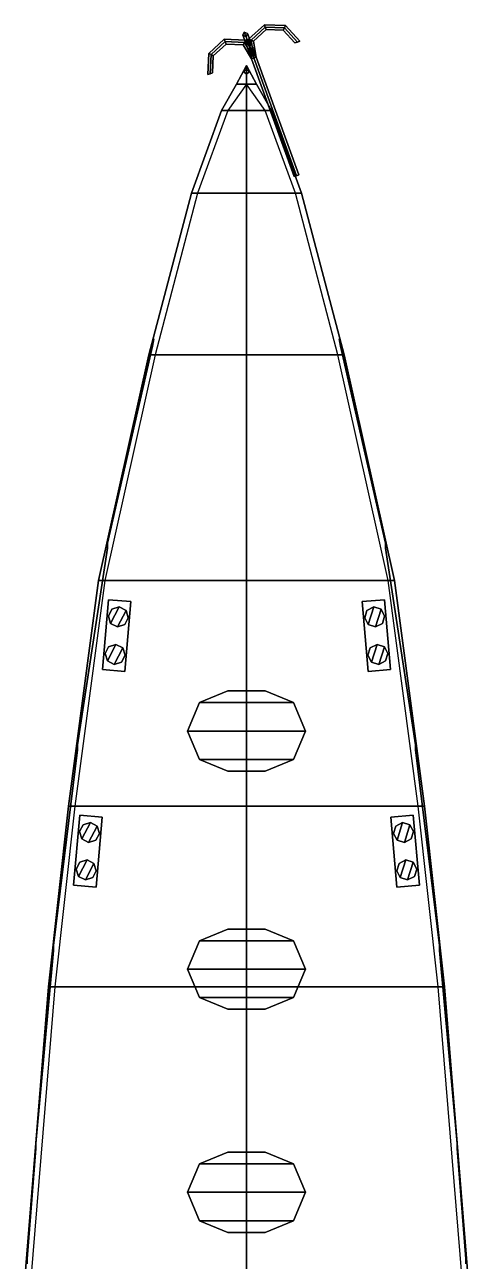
# Model space of a CAD drawing. Extents: x -2 to 2, y -13 to 15.5.
# Drawn here: x -1.77 to 1.77, y 5.61 to 15.47 of the extents above; entities that cross this region are included whole.
import ezdxf

# ---------------------------------------------------------------- set-up
doc = ezdxf.new("R2010")
doc.units = 0
doc.layers.get('0').update_dxf_attribs({"linetype": 'CONTINUOUS'})
doc.layers.add('RAILINGS', color=6, linetype='CONTINUOUS')

msp = doc.modelspace()

# ---------------------------------------------------------------- linework, layer by layer
for points in [[(0.0048, 15.3559, 0.3746), (-0.0092, 15.3357, 0.3888), (-0.0292, 15.3908, 0.5302), (-0.0173, 15.4164, 0.5302)], [(-0.0292, 15.3908, 0.8702), (-0.0173, 15.4164, 0.8702), (0.0048, 15.3559, 0.7146), (-0.0092, 15.3357, 0.7288)], [(-0.0173, 15.4164, 0.5302), (-0.0292, 15.3908, 0.5302), (-0.0092, 15.3357, 0.6716), (0.0048, 15.3559, 0.6857)], [(-0.0092, 15.3357, 1.0116), (0.0048, 15.3559, 1.0257), (-0.0173, 15.4164, 0.8702), (-0.0292, 15.3908, 0.8702)], [(-0.0092, 15.3357, 0.3888), (0.0144, 15.3293, 0.4029), (-0.0036, 15.3788, 0.5302), (-0.0292, 15.3908, 0.5302)], [(-0.0036, 15.3788, 0.8702), (-0.0292, 15.3908, 0.8702), (-0.0092, 15.3357, 0.7288), (0.0144, 15.3293, 0.7429)], [(-0.0292, 15.3908, 0.5302), (-0.0036, 15.3788, 0.5302), (0.0144, 15.3293, 0.6575), (-0.0092, 15.3357, 0.6716)], [(0.0144, 15.3293, 0.9975), (-0.0092, 15.3357, 1.0116), (-0.0292, 15.3908, 0.8702), (-0.0036, 15.3788, 0.8702)], [(0.0284, 15.3494, 0.3888), (0.0048, 15.3559, 0.3746), (-0.0173, 15.4164, 0.5302), (0.0084, 15.4045, 0.5302)], [(-0.0173, 15.4164, 0.8702), (0.0084, 15.4045, 0.8702), (0.0284, 15.3494, 0.7288), (0.0048, 15.3559, 0.7146)], [(0.0084, 15.4045, 0.5302), (-0.0173, 15.4164, 0.5302), (0.0048, 15.3559, 0.6857), (0.0284, 15.3494, 0.6716)], [(0.0048, 15.3559, 1.0257), (0.0284, 15.3494, 1.0116), (0.0084, 15.4045, 0.8702), (-0.0173, 15.4164, 0.8702)], [(0.0144, 15.3293, 0.4029), (0.0284, 15.3494, 0.3888), (0.0084, 15.4045, 0.5302), (-0.0036, 15.3788, 0.5302)], [(0.0084, 15.4045, 0.8702), (-0.0036, 15.3788, 0.8702), (0.0144, 15.3293, 0.7429), (0.0284, 15.3494, 0.7288)], [(-0.0036, 15.3788, 0.5302), (0.0084, 15.4045, 0.5302), (0.0284, 15.3494, 0.6716), (0.0144, 15.3293, 0.6575)], [(0.0284, 15.3494, 1.0116), (0.0144, 15.3293, 0.9975), (-0.0036, 15.3788, 0.8702), (0.0084, 15.4045, 0.8702)], [(0.1493, 15.4558, 0.7202), (0.1425, 15.4746, 0.7002), (0.0183, 15.3608, 0.7002), (0.0365, 15.3524, 0.7202)], [(0.1425, 15.4746, 0.7002), (0.1493, 15.4558, 0.6802), (0.0365, 15.3524, 0.6802), (0.0183, 15.3608, 0.7002)], [(0.1493, 15.4558, 0.6802), (0.1562, 15.437, 0.7002), (0.0546, 15.3439, 0.7002), (0.0365, 15.3524, 0.6802)], [(0.1562, 15.437, 0.7002), (0.1493, 15.4558, 0.7202), (0.0365, 15.3524, 0.7202), (0.0546, 15.3439, 0.7002)], [(0.3023, 15.4491, 0.7202), (0.3107, 15.4672, 0.7002), (0.1425, 15.4746, 0.7002), (0.1493, 15.4558, 0.7202)], [(0.3107, 15.4672, 0.7002), (0.3023, 15.4491, 0.6802), (0.1493, 15.4558, 0.6802), (0.1425, 15.4746, 0.7002)], [(0.3023, 15.4491, 0.6802), (0.2938, 15.431, 0.7002), (0.1562, 15.437, 0.7002), (0.1493, 15.4558, 0.6802)], [(0.2938, 15.431, 0.7002), (0.3023, 15.4491, 0.7202), (0.1493, 15.4558, 0.7202), (0.1562, 15.437, 0.7002)], [(0.4057, 15.3362, 0.6802), (0.3869, 15.3294, 0.7002), (0.2938, 15.431, 0.7002), (0.3023, 15.4491, 0.6802)], [(0.3869, 15.3294, 0.7002), (0.4057, 15.3362, 0.7202), (0.3023, 15.4491, 0.7202), (0.2938, 15.431, 0.7002)], [(0.4057, 15.3362, 0.7202), (0.4245, 15.3431, 0.7002), (0.3107, 15.4672, 0.7002), (0.3023, 15.4491, 0.7202)], [(0.4245, 15.3431, 0.7002), (0.4057, 15.3362, 0.6802), (0.3023, 15.4491, 0.6802), (0.3107, 15.4672, 0.7002)], [(-0.283, 15.2361, 0.6802), (-0.3012, 15.2445, 0.7002), (-0.177, 15.3583, 0.7002), (-0.1702, 15.3395, 0.6802)], [(-0.3012, 15.2445, 0.7002), (-0.283, 15.2361, 0.7202), (-0.1702, 15.3395, 0.7202), (-0.177, 15.3583, 0.7002)], [(-0.283, 15.2361, 0.7202), (-0.2649, 15.2276, 0.7002), (-0.1633, 15.3207, 0.7002), (-0.1702, 15.3395, 0.7202)], [(-0.2649, 15.2276, 0.7002), (-0.283, 15.2361, 0.6802), (-0.1702, 15.3395, 0.6802), (-0.1633, 15.3207, 0.7002)], [(-0.1702, 15.3395, 0.6802), (-0.177, 15.3583, 0.7002), (-0.0088, 15.3509, 0.7002), (-0.0172, 15.3328, 0.6802)], [(-0.177, 15.3583, 0.7002), (-0.1702, 15.3395, 0.7202), (-0.0172, 15.3328, 0.7202), (-0.0088, 15.3509, 0.7002)], [(-0.1702, 15.3395, 0.7202), (-0.1633, 15.3207, 0.7002), (-0.0257, 15.3147, 0.7002), (-0.0172, 15.3328, 0.7202)], [(-0.1633, 15.3207, 0.7002), (-0.1702, 15.3395, 0.6802), (-0.0172, 15.3328, 0.6802), (-0.0257, 15.3147, 0.7002)], [(-0.0172, 15.3328, 0.7202), (-0.0257, 15.3147, 0.7002), (0.0392, 15.2029, 0.7002), (0.058, 15.2097, 0.7202)], [(-0.0257, 15.3147, 0.7002), (-0.0172, 15.3328, 0.6802), (0.058, 15.2097, 0.6802), (0.0392, 15.2029, 0.7002)], [(-0.0172, 15.3328, 0.6802), (-0.0088, 15.3509, 0.7002), (0.0768, 15.2165, 0.7002), (0.058, 15.2097, 0.6802)], [(-0.0088, 15.3509, 0.7002), (-0.0172, 15.3328, 0.7202), (0.058, 15.2097, 0.7202), (0.0768, 15.2165, 0.7002)], [(0.058, 15.2097, 0.3102), (0.0392, 15.2029, 0.3302), (-0.0092, 15.3357, 0.3888), (0.0048, 15.3559, 0.3746)], [(0.0048, 15.3559, 0.6857), (-0.0092, 15.3357, 0.6716), (0.0392, 15.2029, 0.7002), (0.058, 15.2097, 0.7202)], [(-0.0092, 15.3357, 0.7288), (0.0048, 15.3559, 0.7146), (0.058, 15.2097, 0.6802), (0.0053, 15.2959, 0.7202)], [(0.0392, 15.2029, 1.0702), (0.058, 15.2097, 1.0902), (0.0048, 15.3559, 1.0257), (-0.0092, 15.3357, 1.0116)], [(0.0392, 15.2029, 0.3302), (0.058, 15.2097, 0.3502), (0.0144, 15.3293, 0.4029), (-0.0092, 15.3357, 0.3888)], [(-0.0092, 15.3357, 0.6716), (0.0144, 15.3293, 0.6575), (0.058, 15.2097, 0.6802), (0.0392, 15.2029, 0.7002)], [(0.0144, 15.3293, 0.7429), (-0.0092, 15.3357, 0.7288), (0.0392, 15.2029, 0.7002), (0.058, 15.2097, 0.7202)], [(0.058, 15.2097, 1.0502), (0.0392, 15.2029, 1.0702), (-0.0092, 15.3357, 1.0116), (0.0144, 15.3293, 0.9975)], [(0.0768, 15.2165, 0.3302), (0.058, 15.2097, 0.3102), (0.0048, 15.3559, 0.3746), (0.0284, 15.3494, 0.3888)], [(0.0284, 15.3494, 0.6716), (0.0048, 15.3559, 0.6857), (0.058, 15.2097, 0.7202), (0.0768, 15.2165, 0.7002)], [(0.0048, 15.3559, 0.7146), (0.0284, 15.3494, 0.7288), (0.0768, 15.2165, 0.7002), (0.058, 15.2097, 0.6802)], [(0.058, 15.2097, 1.0902), (0.0768, 15.2165, 1.0702), (0.0284, 15.3494, 1.0116), (0.0048, 15.3559, 1.0257)], [(0.058, 15.2097, 0.3502), (0.0768, 15.2165, 0.3302), (0.0284, 15.3494, 0.3888), (0.0144, 15.3293, 0.4029)], [(0.0144, 15.3293, 0.6575), (0.0284, 15.3494, 0.6716), (0.0768, 15.2165, 0.7002), (0.058, 15.2097, 0.6802)], [(0.0284, 15.3494, 0.7288), (0.0144, 15.3293, 0.7429), (0.058, 15.2097, 0.7202), (0.0768, 15.2165, 0.7002)], [(0.0768, 15.2165, 1.0702), (0.058, 15.2097, 1.0502), (0.0144, 15.3293, 0.9975), (0.0284, 15.3494, 1.0116)], [(0.0365, 15.3524, 0.7202), (0.0183, 15.3608, 0.7002), (0.0392, 15.2029, 0.7002), (0.0271, 15.2946, 0.7002)], [(0.0183, 15.3608, 0.7002), (0.0365, 15.3524, 0.6802), (0.058, 15.2097, 0.6802), (0.0392, 15.2029, 0.7002)], [(0.0546, 15.3439, 0.7002), (0.0365, 15.3524, 0.7202), (0.0271, 15.2946, 0.7002), (0.0768, 15.2165, 0.7002)], [(0.0365, 15.3524, 0.6802), (0.0546, 15.3439, 0.7002), (0.0768, 15.2165, 0.7002), (0.058, 15.2097, 0.6802)], [(0.4057, 15.3362, 0.7202), (0.3869, 15.3294, 0.7002), (0.4057, 15.3362, 0.6802), (0.4245, 15.3431, 0.7002)], [(-0.2897, 15.0831, 0.6802), (-0.3085, 15.0763, 0.7002), (-0.3012, 15.2445, 0.7002), (-0.283, 15.2361, 0.6802)], [(-0.3085, 15.0763, 0.7002), (-0.2897, 15.0831, 0.7202), (-0.283, 15.2361, 0.7202), (-0.3012, 15.2445, 0.7002)], [(-0.2897, 15.0831, 0.7202), (-0.2709, 15.09, 0.7002), (-0.2649, 15.2276, 0.7002), (-0.283, 15.2361, 0.7202)], [(-0.2709, 15.09, 0.7002), (-0.2897, 15.0831, 0.6802), (-0.283, 15.2361, 0.6802), (-0.2649, 15.2276, 0.7002)], [(0.0768, 15.2165, 0.3302), (0.058, 15.2097, 0.3502), (0.0392, 15.2029, 0.3302), (0.058, 15.2097, 0.3102)], [(0.0392, 15.2029, 1.0702), (0.058, 15.2097, 1.0502), (0.0768, 15.2165, 1.0702), (0.058, 15.2097, 1.0902)], [(0.4, 14.27, 0.6802), (0.3812, 14.2632, 0.7002), (0.0392, 15.2029, 0.7002), (0.058, 15.2097, 0.6802)], [(0.3812, 14.2632, 0.7002), (0.4, 14.27, 0.7202), (0.058, 15.2097, 0.7202), (0.0392, 15.2029, 0.7002)], [(0.4188, 14.2768, 0.7002), (0.4, 14.27, 0.6802), (0.058, 15.2097, 0.6802), (0.0768, 15.2165, 0.7002)], [(0.4, 14.27, 0.7202), (0.4188, 14.2768, 0.7002), (0.0768, 15.2165, 0.7002), (0.058, 15.2097, 0.7202)], [(0, 15.15, 1), (0, 15.15, 1), (-0.08, 15, 1), (0.08, 15, 1)], [(-0.08, 15, 1), (0, 15.15, 1), (0, 15)], [(0, 15.12, 1), (-0.02, 15.1, 1), (-0.02, 15.1, 2.87), (0, 15.12, 2.87)], [(0.02, 15.1, 2.87), (0, 15.12, 2.87), (-0.02, 15.1, 2.87), (0, 15.08, 2.87)], [(-0.02, 15.1, 1), (0, 15.08, 1), (0, 15.08, 2.87), (-0.02, 15.1, 2.87)], [(0, 15), (0, 15), (0, 15.15, 1), (0.08, 15, 1)], [(0.02, 15.1, 1), (0, 15.12, 1), (0, 15.12, 2.87), (0.02, 15.1, 2.87)], [(0, 15.08, 1), (0.02, 15.1, 1), (0.02, 15.1, 2.87), (0, 15.08, 2.87)], [(-0.2897, 15.0831, 0.6802), (-0.2709, 15.09, 0.7002), (-0.2897, 15.0831, 0.7202), (-0.3085, 15.0763, 0.7002)], [(0.08, 15, 1), (-0.08, 15, 1), (-0.2, 14.79, 1), (0.2, 14.79, 1)], [(-0.2, 14.79, 1), (-0.08, 15, 1), (0, 15), (-0.15, 14.79)], [(0.15, 14.79), (0, 15), (0.08, 15, 1), (0.2, 14.79, 1)], [(-0.44, 14.13, 1), (-0.2, 14.79, 1), (-0.15, 14.79), (-0.39, 14.13)], [(0.44, 14.13, 1), (0.2, 14.79, 1), (-0.2, 14.79, 1), (-0.44, 14.13, 1)], [(0.39, 14.13), (0.15, 14.79), (0.2, 14.79, 1), (0.44, 14.13, 1)], [(0.3812, 14.2632, 0.7002), (0.4, 14.27, 0.6802), (0.4188, 14.2768, 0.7002), (0.4, 14.27, 0.7202)], [(0.44, 14.13, 1), (-0.44, 14.13, 1), (-0.78, 12.84, 0.92), (0.78, 12.84, 0.92)], [(-0.78, 12.84, 0.92), (-0.44, 14.13, 1), (-0.39, 14.13), (-0.73, 12.84)], [(0.73, 12.84), (0.39, 14.13), (0.44, 14.13, 1), (0.78, 12.84, 0.92)], [(0.78, 12.84, 0.92), (-0.78, 12.84, 0.92), (-1.18, 11.04, 0.9), (1.18, 11.04, 0.9)], [(-1.18, 11.04, 0.9), (-0.78, 12.84, 0.92), (-0.73, 12.84), (-1.13, 11.04)], [(1.13, 11.04), (0.73, 12.84), (0.78, 12.84, 0.92), (1.18, 11.04, 0.9)], [(-1.42, 9.24, 0.9), (-1.18, 11.04, 0.9), (-1.13, 11.04), (-1.37, 9.24)], [(1.42, 9.24, 0.9), (1.18, 11.04, 0.9), (-1.18, 11.04, 0.9), (-1.42, 9.24, 0.9)], [(1.37, 9.24), (1.13, 11.04), (1.18, 11.04, 0.9), (1.42, 9.24, 0.9)], [(-1.1012, 10.8879, 0.93), (-1.1012, 10.8879, 0.9), (-1.15, 10.33, 0.9), (-1.15, 10.33, 0.93)], [(-0.9707, 10.3143, 0.93), (-0.9219, 10.8722, 0.93), (-1.1012, 10.8879, 0.93), (-1.15, 10.33, 0.93)], [(-0.9219, 10.8722, 0.93), (-0.9219, 10.8722, 0.9), (-1.1012, 10.8879, 0.9), (-1.1012, 10.8879, 0.93)], [(-0.9707, 10.3143, 0.9), (-0.9219, 10.8722, 0.9), (-0.9219, 10.8722, 0.93), (-0.9707, 10.3143, 0.93)], [(1.15, 10.33, 0.93), (1.1012, 10.8879, 0.93), (0.9219, 10.8722, 0.93), (0.9707, 10.3143, 0.93)], [(1.1012, 10.8879, 0.93), (1.1012, 10.8879, 0.9), (0.9219, 10.8722, 0.9), (0.9219, 10.8722, 0.93)], [(0.9219, 10.8722, 0.93), (0.9219, 10.8722, 0.9), (0.9707, 10.3143, 0.9), (0.9707, 10.3143, 0.93)], [(1.15, 10.33, 0.9), (1.1012, 10.8879, 0.9), (1.1012, 10.8879, 0.93), (1.15, 10.33, 0.93)], [(-1.0841, 10.6991, 1.03), (-1.0159, 10.8302, 1.03), (-1.0743, 10.8118, 1.03), (-1.1026, 10.7575, 1.03)], [(-1.0743, 10.8118, 0.93), (-1.1026, 10.7575, 0.93), (-1.1026, 10.7575, 1.03), (-1.0743, 10.8118, 1.03)], [(-1.1026, 10.7575, 0.93), (-1.0841, 10.6991, 0.93), (-1.0841, 10.6991, 1.03), (-1.1026, 10.7575, 1.03)], [(-1.0298, 10.6708, 1.03), (-0.9616, 10.8019, 1.03), (-1.0159, 10.8302, 1.03), (-1.0841, 10.6991, 1.03)], [(-1.0159, 10.8302, 0.93), (-1.0743, 10.8118, 0.93), (-1.0743, 10.8118, 1.03), (-1.0159, 10.8302, 1.03)], [(-0.9714, 10.6892, 1.03), (-0.9432, 10.7435, 1.03), (-0.9616, 10.8019, 1.03), (-1.0298, 10.6708, 1.03)], [(-0.9616, 10.8019, 0.93), (-1.0159, 10.8302, 0.93), (-1.0159, 10.8302, 1.03), (-0.9616, 10.8019, 1.03)], [(-0.9432, 10.7435, 0.93), (-0.9616, 10.8019, 0.93), (-0.9616, 10.8019, 1.03), (-0.9432, 10.7435, 1.03)], [(0.9714, 10.6892, 1.03), (1.0159, 10.8302, 1.03), (0.9616, 10.8019, 1.03), (0.9432, 10.7435, 1.03)], [(0.9616, 10.8019, 0.93), (0.9432, 10.7435, 0.93), (0.9432, 10.7435, 1.03), (0.9616, 10.8019, 1.03)], [(1.0159, 10.8302, 0.93), (0.9616, 10.8019, 0.93), (0.9616, 10.8019, 1.03), (1.0159, 10.8302, 1.03)], [(1.0298, 10.6708, 1.03), (1.0743, 10.8118, 1.03), (1.0159, 10.8302, 1.03), (0.9714, 10.6892, 1.03)], [(1.0743, 10.8118, 0.93), (1.0159, 10.8302, 0.93), (1.0159, 10.8302, 1.03), (1.0743, 10.8118, 1.03)], [(1.0841, 10.6991, 1.03), (1.1026, 10.7575, 1.03), (1.0743, 10.8118, 1.03), (1.0298, 10.6708, 1.03)], [(1.1026, 10.7575, 0.93), (1.0743, 10.8118, 0.93), (1.0743, 10.8118, 1.03), (1.1026, 10.7575, 1.03)], [(1.0841, 10.6991, 0.93), (1.1026, 10.7575, 0.93), (1.1026, 10.7575, 1.03), (1.0841, 10.6991, 1.03)], [(-1.0841, 10.6991, 0.93), (-1.0298, 10.6708, 0.93), (-1.0298, 10.6708, 1.03), (-1.0841, 10.6991, 1.03)], [(-1.0298, 10.6708, 0.93), (-0.9714, 10.6892, 0.93), (-0.9714, 10.6892, 1.03), (-1.0298, 10.6708, 1.03)], [(-0.9714, 10.6892, 0.93), (-0.9432, 10.7435, 0.93), (-0.9432, 10.7435, 1.03), (-0.9714, 10.6892, 1.03)], [(0.9432, 10.7435, 0.93), (0.9714, 10.6892, 0.93), (0.9714, 10.6892, 1.03), (0.9432, 10.7435, 1.03)], [(0.9714, 10.6892, 0.93), (1.0298, 10.6708, 0.93), (1.0298, 10.6708, 1.03), (0.9714, 10.6892, 1.03)], [(1.0298, 10.6708, 0.93), (1.0841, 10.6991, 0.93), (1.0841, 10.6991, 1.03), (1.0298, 10.6708, 1.03)], [(-1.1103, 10.4002, 1.03), (-1.042, 10.5314, 1.03), (-1.1004, 10.5129, 1.03), (-1.1287, 10.4586, 1.03)], [(-1.1004, 10.5129, 0.93), (-1.1287, 10.4586, 0.93), (-1.1287, 10.4586, 1.03), (-1.1004, 10.5129, 1.03)], [(-1.1287, 10.4586, 0.93), (-1.1103, 10.4002, 0.93), (-1.1103, 10.4002, 1.03), (-1.1287, 10.4586, 1.03)], [(-1.056, 10.372, 1.03), (-0.9877, 10.5031, 1.03), (-1.042, 10.5314, 1.03), (-1.1103, 10.4002, 1.03)], [(-1.042, 10.5314, 0.93), (-1.1004, 10.5129, 0.93), (-1.1004, 10.5129, 1.03), (-1.042, 10.5314, 1.03)], [(-0.9976, 10.3904, 1.03), (-0.9693, 10.4447, 1.03), (-0.9877, 10.5031, 1.03), (-1.056, 10.372, 1.03)], [(-0.9877, 10.5031, 0.93), (-1.042, 10.5314, 0.93), (-1.042, 10.5314, 1.03), (-0.9877, 10.5031, 1.03)], [(-0.9693, 10.4447, 0.93), (-0.9877, 10.5031, 0.93), (-0.9877, 10.5031, 1.03), (-0.9693, 10.4447, 1.03)], [(0.9976, 10.3904, 1.03), (1.042, 10.5314, 1.03), (0.9877, 10.5031, 1.03), (0.9693, 10.4447, 1.03)], [(0.9877, 10.5031, 0.93), (0.9693, 10.4447, 0.93), (0.9693, 10.4447, 1.03), (0.9877, 10.5031, 1.03)], [(1.042, 10.5314, 0.93), (0.9877, 10.5031, 0.93), (0.9877, 10.5031, 1.03), (1.042, 10.5314, 1.03)], [(1.056, 10.372, 1.03), (1.1004, 10.5129, 1.03), (1.042, 10.5314, 1.03), (0.9976, 10.3904, 1.03)], [(1.1004, 10.5129, 0.93), (1.042, 10.5314, 0.93), (1.042, 10.5314, 1.03), (1.1004, 10.5129, 1.03)], [(1.1103, 10.4002, 1.03), (1.1287, 10.4586, 1.03), (1.1004, 10.5129, 1.03), (1.056, 10.372, 1.03)], [(1.1287, 10.4586, 0.93), (1.1004, 10.5129, 0.93), (1.1004, 10.5129, 1.03), (1.1287, 10.4586, 1.03)], [(1.1103, 10.4002, 0.93), (1.1287, 10.4586, 0.93), (1.1287, 10.4586, 1.03), (1.1103, 10.4002, 1.03)], [(-1.1103, 10.4002, 0.93), (-1.056, 10.372, 0.93), (-1.056, 10.372, 1.03), (-1.1103, 10.4002, 1.03)], [(-1.056, 10.372, 0.93), (-0.9976, 10.3904, 0.93), (-0.9976, 10.3904, 1.03), (-1.056, 10.372, 1.03)], [(-0.9976, 10.3904, 0.93), (-0.9693, 10.4447, 0.93), (-0.9693, 10.4447, 1.03), (-0.9976, 10.3904, 1.03)], [(0.9693, 10.4447, 0.93), (0.9976, 10.3904, 0.93), (0.9976, 10.3904, 1.03), (0.9693, 10.4447, 1.03)], [(0.9976, 10.3904, 0.93), (1.056, 10.372, 0.93), (1.056, 10.372, 1.03), (0.9976, 10.3904, 1.03)], [(1.056, 10.372, 0.93), (1.1103, 10.4002, 0.93), (1.1103, 10.4002, 1.03), (1.056, 10.372, 1.03)], [(-1.15, 10.33, 0.93), (-1.15, 10.33, 0.9), (-0.9707, 10.3143, 0.9), (-0.9707, 10.3143, 0.93)], [(0.9707, 10.3143, 0.93), (0.9707, 10.3143, 0.9), (1.15, 10.33, 0.9), (1.15, 10.33, 0.93)], [(-0.47, 9.84, 1), (-0.3763, 10.0663, 1), (-0.3763, 10.0663, 0.9), (-0.47, 9.84, 0.9)], [(0.3763, 10.0663, 1), (-0.3763, 10.0663, 1), (-0.47, 9.84, 1), (0.47, 9.84, 1)], [(-0.3763, 10.0663, 1), (-0.15, 10.16, 1), (-0.15, 10.16, 0.9), (-0.3763, 10.0663, 0.9)], [(0.15, 10.16, 1), (-0.15, 10.16, 1), (-0.3763, 10.0663, 1), (0.3763, 10.0663, 1)], [(-0.15, 10.16, 1), (0.15, 10.16, 1), (0.15, 10.16, 0.9), (-0.15, 10.16, 0.9)], [(0.15, 10.16, 1), (0.3763, 10.0663, 1), (0.3763, 10.0663, 0.9), (0.15, 10.16, 0.9)], [(0.3763, 10.0663, 1), (0.47, 9.84, 1), (0.47, 9.84, 0.9), (0.3763, 10.0663, 0.9)], [(-0.3763, 9.6137, 1), (-0.47, 9.84, 1), (-0.47, 9.84, 0.9), (-0.3763, 9.6137, 0.9)], [(0.47, 9.84, 1), (-0.47, 9.84, 1), (-0.3763, 9.6137, 1), (0.3763, 9.6137, 1)], [(0.47, 9.84, 1), (0.3763, 9.6137, 1), (0.3763, 9.6137, 0.9), (0.47, 9.84, 0.9)], [(-0.15, 9.52, 1), (-0.3763, 9.6137, 1), (-0.3763, 9.6137, 0.9), (-0.15, 9.52, 0.9)], [(0.3763, 9.6137, 1), (-0.3763, 9.6137, 1), (-0.15, 9.52, 1), (0.15, 9.52, 1)], [(0.3763, 9.6137, 1), (0.15, 9.52, 1), (0.15, 9.52, 0.9), (0.3763, 9.6137, 0.9)], [(0.15, 9.52, 1), (-0.15, 9.52, 1), (-0.15, 9.52, 0.9), (0.15, 9.52, 0.9)], [(-1.58, 7.8, 0.9), (-1.42, 9.24, 0.9), (-1.37, 9.24), (-1.53, 7.8)], [(1.58, 7.8, 0.9), (1.42, 9.24, 0.9), (-1.42, 9.24, 0.9), (-1.58, 7.8, 0.9)], [(1.53, 7.8), (1.37, 9.24), (1.42, 9.24, 0.9), (1.58, 7.8, 0.9)], [(-1.3312, 9.1679, 0.93), (-1.3312, 9.1679, 0.9), (-1.38, 8.61, 0.9), (-1.38, 8.61, 0.93)], [(-1.2007, 8.5943, 0.93), (-1.1519, 9.1522, 0.93), (-1.3312, 9.1679, 0.93), (-1.38, 8.61, 0.93)], [(-1.3141, 8.9791, 1.03), (-1.2459, 9.1102, 1.03), (-1.3043, 9.0918, 1.03), (-1.3326, 9.0375, 1.03)], [(-1.3043, 9.0918, 0.93), (-1.3326, 9.0375, 0.93), (-1.3326, 9.0375, 1.03), (-1.3043, 9.0918, 1.03)], [(-1.1519, 9.1522, 0.93), (-1.1519, 9.1522, 0.9), (-1.3312, 9.1679, 0.9), (-1.3312, 9.1679, 0.93)], [(-1.2598, 8.9508, 1.03), (-1.1916, 9.0819, 1.03), (-1.2459, 9.1102, 1.03), (-1.3141, 8.9791, 1.03)], [(-1.2459, 9.1102, 0.93), (-1.3043, 9.0918, 0.93), (-1.3043, 9.0918, 1.03), (-1.2459, 9.1102, 1.03)], [(-1.2014, 8.9692, 1.03), (-1.1732, 9.0235, 1.03), (-1.1916, 9.0819, 1.03), (-1.2598, 8.9508, 1.03)], [(-1.1916, 9.0819, 0.93), (-1.2459, 9.1102, 0.93), (-1.2459, 9.1102, 1.03), (-1.1916, 9.0819, 1.03)], [(-1.2007, 8.5943, 0.9), (-1.1519, 9.1522, 0.9), (-1.1519, 9.1522, 0.93), (-1.2007, 8.5943, 0.93)], [(-1.1732, 9.0235, 0.93), (-1.1916, 9.0819, 0.93), (-1.1916, 9.0819, 1.03), (-1.1732, 9.0235, 1.03)], [(1.38, 8.61, 0.93), (1.3312, 9.1679, 0.93), (1.1519, 9.1522, 0.93), (1.2007, 8.5943, 0.93)], [(1.3312, 9.1679, 0.93), (1.3312, 9.1679, 0.9), (1.1519, 9.1522, 0.9), (1.1519, 9.1522, 0.93)], [(1.1519, 9.1522, 0.93), (1.1519, 9.1522, 0.9), (1.2007, 8.5943, 0.9), (1.2007, 8.5943, 0.93)], [(1.2014, 8.9692, 1.03), (1.2459, 9.1102, 1.03), (1.1916, 9.0819, 1.03), (1.1732, 9.0235, 1.03)], [(1.1916, 9.0819, 0.93), (1.1732, 9.0235, 0.93), (1.1732, 9.0235, 1.03), (1.1916, 9.0819, 1.03)], [(1.2459, 9.1102, 0.93), (1.1916, 9.0819, 0.93), (1.1916, 9.0819, 1.03), (1.2459, 9.1102, 1.03)], [(1.2598, 8.9508, 1.03), (1.3043, 9.0918, 1.03), (1.2459, 9.1102, 1.03), (1.2014, 8.9692, 1.03)], [(1.3043, 9.0918, 0.93), (1.2459, 9.1102, 0.93), (1.2459, 9.1102, 1.03), (1.3043, 9.0918, 1.03)], [(1.3141, 8.9791, 1.03), (1.3326, 9.0375, 1.03), (1.3043, 9.0918, 1.03), (1.2598, 8.9508, 1.03)], [(1.3326, 9.0375, 0.93), (1.3043, 9.0918, 0.93), (1.3043, 9.0918, 1.03), (1.3326, 9.0375, 1.03)], [(1.38, 8.61, 0.9), (1.3312, 9.1679, 0.9), (1.3312, 9.1679, 0.93), (1.38, 8.61, 0.93)], [(-1.3326, 9.0375, 0.93), (-1.3141, 8.9791, 0.93), (-1.3141, 8.9791, 1.03), (-1.3326, 9.0375, 1.03)], [(-1.3141, 8.9791, 0.93), (-1.2598, 8.9508, 0.93), (-1.2598, 8.9508, 1.03), (-1.3141, 8.9791, 1.03)], [(-1.2014, 8.9692, 0.93), (-1.1732, 9.0235, 0.93), (-1.1732, 9.0235, 1.03), (-1.2014, 8.9692, 1.03)], [(1.1732, 9.0235, 0.93), (1.2014, 8.9692, 0.93), (1.2014, 8.9692, 1.03), (1.1732, 9.0235, 1.03)], [(1.2598, 8.9508, 0.93), (1.3141, 8.9791, 0.93), (1.3141, 8.9791, 1.03), (1.2598, 8.9508, 1.03)], [(1.3141, 8.9791, 0.93), (1.3326, 9.0375, 0.93), (1.3326, 9.0375, 1.03), (1.3141, 8.9791, 1.03)], [(-1.2598, 8.9508, 0.93), (-1.2014, 8.9692, 0.93), (-1.2014, 8.9692, 1.03), (-1.2598, 8.9508, 1.03)], [(1.2014, 8.9692, 0.93), (1.2598, 8.9508, 0.93), (1.2598, 8.9508, 1.03), (1.2014, 8.9692, 1.03)], [(-1.3403, 8.6802, 1.03), (-1.272, 8.8114, 1.03), (-1.3304, 8.7929, 1.03), (-1.3587, 8.7386, 1.03)], [(-1.3304, 8.7929, 0.93), (-1.3587, 8.7386, 0.93), (-1.3587, 8.7386, 1.03), (-1.3304, 8.7929, 1.03)], [(-1.286, 8.652, 1.03), (-1.2177, 8.7831, 1.03), (-1.272, 8.8114, 1.03), (-1.3403, 8.6802, 1.03)], [(-1.272, 8.8114, 0.93), (-1.3304, 8.7929, 0.93), (-1.3304, 8.7929, 1.03), (-1.272, 8.8114, 1.03)], [(-1.2276, 8.6704, 1.03), (-1.1993, 8.7247, 1.03), (-1.2177, 8.7831, 1.03), (-1.286, 8.652, 1.03)], [(-1.2177, 8.7831, 0.93), (-1.272, 8.8114, 0.93), (-1.272, 8.8114, 1.03), (-1.2177, 8.7831, 1.03)], [(-1.1993, 8.7247, 0.93), (-1.2177, 8.7831, 0.93), (-1.2177, 8.7831, 1.03), (-1.1993, 8.7247, 1.03)], [(1.2276, 8.6704, 1.03), (1.272, 8.8114, 1.03), (1.2177, 8.7831, 1.03), (1.1993, 8.7247, 1.03)], [(1.2177, 8.7831, 0.93), (1.1993, 8.7247, 0.93), (1.1993, 8.7247, 1.03), (1.2177, 8.7831, 1.03)], [(1.272, 8.8114, 0.93), (1.2177, 8.7831, 0.93), (1.2177, 8.7831, 1.03), (1.272, 8.8114, 1.03)], [(1.286, 8.652, 1.03), (1.3304, 8.7929, 1.03), (1.272, 8.8114, 1.03), (1.2276, 8.6704, 1.03)], [(1.3304, 8.7929, 0.93), (1.272, 8.8114, 0.93), (1.272, 8.8114, 1.03), (1.3304, 8.7929, 1.03)], [(1.3403, 8.6802, 1.03), (1.3587, 8.7386, 1.03), (1.3304, 8.7929, 1.03), (1.286, 8.652, 1.03)], [(1.3587, 8.7386, 0.93), (1.3304, 8.7929, 0.93), (1.3304, 8.7929, 1.03), (1.3587, 8.7386, 1.03)], [(-1.3587, 8.7386, 0.93), (-1.3403, 8.6802, 0.93), (-1.3403, 8.6802, 1.03), (-1.3587, 8.7386, 1.03)], [(-1.2276, 8.6704, 0.93), (-1.1993, 8.7247, 0.93), (-1.1993, 8.7247, 1.03), (-1.2276, 8.6704, 1.03)], [(1.1993, 8.7247, 0.93), (1.2276, 8.6704, 0.93), (1.2276, 8.6704, 1.03), (1.1993, 8.7247, 1.03)], [(1.3403, 8.6802, 0.93), (1.3587, 8.7386, 0.93), (1.3587, 8.7386, 1.03), (1.3403, 8.6802, 1.03)], [(-1.38, 8.61, 0.93), (-1.38, 8.61, 0.9), (-1.2007, 8.5943, 0.9), (-1.2007, 8.5943, 0.93)], [(-1.3403, 8.6802, 0.93), (-1.286, 8.652, 0.93), (-1.286, 8.652, 1.03), (-1.3403, 8.6802, 1.03)], [(-1.286, 8.652, 0.93), (-1.2276, 8.6704, 0.93), (-1.2276, 8.6704, 1.03), (-1.286, 8.652, 1.03)], [(1.2007, 8.5943, 0.93), (1.2007, 8.5943, 0.9), (1.38, 8.61, 0.9), (1.38, 8.61, 0.93)], [(1.2276, 8.6704, 0.93), (1.286, 8.652, 0.93), (1.286, 8.652, 1.03), (1.2276, 8.6704, 1.03)], [(1.286, 8.652, 0.93), (1.3403, 8.6802, 0.93), (1.3403, 8.6802, 1.03), (1.286, 8.652, 1.03)], [(0.15, 8.26, 1), (-0.15, 8.26, 1), (-0.3763, 8.1663, 1), (0.3763, 8.1663, 1)], [(-0.3763, 8.1663, 1), (-0.15, 8.26, 1), (-0.15, 8.26, 0.9), (-0.3763, 8.1663, 0.9)], [(-0.15, 8.26, 1), (0.15, 8.26, 1), (0.15, 8.26, 0.9), (-0.15, 8.26, 0.9)], [(0.15, 8.26, 1), (0.3763, 8.1663, 1), (0.3763, 8.1663, 0.9), (0.15, 8.26, 0.9)], [(0.3763, 8.1663, 1), (-0.3763, 8.1663, 1), (-0.47, 7.94, 1), (0.47, 7.94, 1)], [(-0.47, 7.94, 1), (-0.3763, 8.1663, 1), (-0.3763, 8.1663, 0.9), (-0.47, 7.94, 0.9)], [(0.3763, 8.1663, 1), (0.47, 7.94, 1), (0.47, 7.94, 0.9), (0.3763, 8.1663, 0.9)], [(0.47, 7.94, 1), (-0.47, 7.94, 1), (-0.3763, 7.7137, 1), (0.3763, 7.7137, 1)], [(-0.3763, 7.7137, 1), (-0.47, 7.94, 1), (-0.47, 7.94, 0.9), (-0.3763, 7.7137, 0.9)], [(0.47, 7.94, 1), (0.3763, 7.7137, 1), (0.3763, 7.7137, 0.9), (0.47, 7.94, 0.9)], [(-1.77, 5.47, 0.9), (-1.58, 7.8, 0.9), (-1.53, 7.8), (-1.72, 5.47)], [(1.77, 5.47, 0.9), (1.58, 7.8, 0.9), (-1.58, 7.8, 0.9), (-1.77, 5.47, 0.9)], [(1.72, 5.47), (1.53, 7.8), (1.58, 7.8, 0.9), (1.77, 5.47, 0.9)], [(0.3763, 7.7137, 1), (-0.3763, 7.7137, 1), (-0.15, 7.62, 1), (0.15, 7.62, 1)], [(-0.15, 7.62, 1), (-0.3763, 7.7137, 1), (-0.3763, 7.7137, 0.9), (-0.15, 7.62, 0.9)], [(0.3763, 7.7137, 1), (0.15, 7.62, 1), (0.15, 7.62, 0.9), (0.3763, 7.7137, 0.9)], [(0.15, 7.62, 1), (-0.15, 7.62, 1), (-0.15, 7.62, 0.9), (0.15, 7.62, 0.9)], [(-0.3763, 6.3863, 1), (-0.15, 6.48, 1), (-0.15, 6.48, 0.9), (-0.3763, 6.3863, 0.9)], [(0.15, 6.48, 1), (-0.15, 6.48, 1), (-0.3763, 6.3863, 1), (0.3763, 6.3863, 1)], [(-0.15, 6.48, 1), (0.15, 6.48, 1), (0.15, 6.48, 0.9), (-0.15, 6.48, 0.9)], [(0.15, 6.48, 1), (0.3763, 6.3863, 1), (0.3763, 6.3863, 0.9), (0.15, 6.48, 0.9)], [(-0.47, 6.16, 1), (-0.3763, 6.3863, 1), (-0.3763, 6.3863, 0.9), (-0.47, 6.16, 0.9)], [(0.3763, 6.3863, 1), (-0.3763, 6.3863, 1), (-0.47, 6.16, 1), (0.47, 6.16, 1)], [(0.3763, 6.3863, 1), (0.47, 6.16, 1), (0.47, 6.16, 0.9), (0.3763, 6.3863, 0.9)], [(-0.3763, 5.9337, 1), (-0.47, 6.16, 1), (-0.47, 6.16, 0.9), (-0.3763, 5.9337, 0.9)], [(0.47, 6.16, 1), (-0.47, 6.16, 1), (-0.3763, 5.9337, 1), (0.3763, 5.9337, 1)], [(0.47, 6.16, 1), (0.3763, 5.9337, 1), (0.3763, 5.9337, 0.9), (0.47, 6.16, 0.9)], [(-0.15, 5.84, 1), (-0.3763, 5.9337, 1), (-0.3763, 5.9337, 0.9), (-0.15, 5.84, 0.9)], [(0.3763, 5.9337, 1), (-0.3763, 5.9337, 1), (-0.15, 5.84, 1), (0.15, 5.84, 1)], [(0.3763, 5.9337, 1), (0.15, 5.84, 1), (0.15, 5.84, 0.9), (0.3763, 5.9337, 0.9)], [(0.15, 5.84, 1), (-0.15, 5.84, 1), (-0.15, 5.84, 0.9), (0.15, 5.84, 0.9)]]:
    msp.add_3dface(points)
at = {"layer": 'RAILINGS'}
for points in [[(0, 1.7197, 5.2464), (0, 1.7151, 5.2972), (0, 15.08, 2.84), (0, 15.08, 2.79)], [(0, 15.08, 2.79), (0, 15.08, 2.84), (0, 1.7151, 5.2972), (0, 1.7197, 5.2464)], [(-0.75, 12.91, 0.91), (-0.74, 12.97, 0.92), (-1.11, 11.34, 1.68), (-1.11, 11.34, 1.64)], [(-1.11, 11.34, 1.64), (-1.11, 11.34, 1.68), (-0.74, 12.97, 0.92), (-0.75, 12.91, 0.91)], [(0.75, 12.91, 0.91), (0.74, 12.97, 0.92), (1.11, 11.34, 1.68), (1.11, 11.34, 1.64)], [(1.11, 11.34, 1.64), (1.11, 11.34, 1.68), (0.74, 12.97, 0.92), (0.75, 12.91, 0.91)], [(-0.94, 12.1, 0.91), (-0.92, 12.17, 0.91), (-1.11, 11.34, 1.3), (-1.11, 11.34, 1.26)], [(-1.11, 11.34, 1.26), (-1.11, 11.34, 1.3), (-0.92, 12.17, 0.91), (-0.94, 12.1, 0.91)], [(0.94, 12.1, 0.91), (0.92, 12.17, 0.91), (1.11, 11.34, 1.3), (1.11, 11.34, 1.26)], [(1.11, 11.34, 1.26), (1.11, 11.34, 1.3), (0.92, 12.17, 0.91), (0.94, 12.1, 0.91)], [(-1.11, 11.3, 1.64), (-1.11, 11.3, 1.68), (-1.35, 9.73, 1.68), (-1.35, 9.73, 1.64)], [(-1.35, 9.73, 1.64), (-1.35, 9.73, 1.68), (-1.11, 11.3, 1.68), (-1.11, 11.3, 1.64)], [(-1.35, 9.73, 1.26), (-1.35, 9.73, 1.3), (-1.11, 11.3, 1.3), (-1.11, 11.3, 1.26)], [(-1.11, 11.3, 1.26), (-1.11, 11.3, 1.3), (-1.35, 9.73, 1.3), (-1.35, 9.73, 1.26)], [(-1.11, 11.3, 0.9), (-1.11, 11.34, 0.9), (-1.11, 11.34, 1.68), (-1.11, 11.3, 1.68)], [(-1.11, 11.3, 1.68), (-1.11, 11.34, 1.68), (-1.11, 11.34, 0.9), (-1.11, 11.3, 0.9)], [(1.11, 11.3, 0.9), (1.11, 11.34, 0.9), (1.11, 11.34, 1.68), (1.11, 11.3, 1.68)], [(1.11, 11.3, 1.68), (1.11, 11.34, 1.68), (1.11, 11.34, 0.9), (1.11, 11.3, 0.9)], [(1.11, 11.3, 1.26), (1.11, 11.3, 1.3), (1.35, 9.73, 1.3), (1.35, 9.73, 1.26)], [(1.35, 9.73, 1.26), (1.35, 9.73, 1.3), (1.11, 11.3, 1.3), (1.11, 11.3, 1.26)], [(1.35, 9.73, 1.64), (1.35, 9.73, 1.68), (1.11, 11.3, 1.68), (1.11, 11.3, 1.64)], [(1.11, 11.3, 1.64), (1.11, 11.3, 1.68), (1.35, 9.73, 1.68), (1.35, 9.73, 1.64)], [(-1.54, 8.13, 1.64), (-1.54, 8.13, 1.68), (-1.35, 9.69, 1.68), (-1.35, 9.69, 1.64)], [(-1.35, 9.69, 1.64), (-1.35, 9.69, 1.68), (-1.54, 8.13, 1.68), (-1.54, 8.13, 1.64)], [(-1.35, 9.69, 1.26), (-1.35, 9.69, 1.3), (-1.54, 8.13, 1.3), (-1.54, 8.13, 1.26)], [(-1.54, 8.13, 1.26), (-1.54, 8.13, 1.3), (-1.35, 9.69, 1.3), (-1.35, 9.69, 1.26)], [(-1.35, 9.69, 1.68), (-1.35, 9.73, 1.68), (-1.35, 9.73, 0.9), (-1.35, 9.69, 0.9)], [(-1.35, 9.69, 0.9), (-1.35, 9.73, 0.9), (-1.35, 9.73, 1.68), (-1.35, 9.69, 1.68)], [(1.35, 9.69, 1.68), (1.35, 9.73, 1.68), (1.35, 9.73, 0.9), (1.35, 9.69, 0.9)], [(1.35, 9.69, 0.9), (1.35, 9.73, 0.9), (1.35, 9.73, 1.68), (1.35, 9.69, 1.68)], [(1.54, 8.13, 1.26), (1.54, 8.13, 1.3), (1.35, 9.69, 1.3), (1.35, 9.69, 1.26)], [(1.35, 9.69, 1.26), (1.35, 9.69, 1.3), (1.54, 8.13, 1.3), (1.54, 8.13, 1.26)], [(1.35, 9.69, 1.64), (1.35, 9.69, 1.68), (1.54, 8.13, 1.68), (1.54, 8.13, 1.64)], [(1.54, 8.13, 1.64), (1.54, 8.13, 1.68), (1.35, 9.69, 1.68), (1.35, 9.69, 1.64)], [(-1.54, 8.09, 1.64), (-1.54, 8.09, 1.68), (-1.68, 6.55, 1.68), (-1.68, 6.55, 1.64)], [(-1.68, 6.55, 1.64), (-1.68, 6.55, 1.68), (-1.54, 8.09, 1.68), (-1.54, 8.09, 1.64)], [(-1.54, 8.09, 1.26), (-1.54, 8.09, 1.3), (-1.68, 6.55, 1.3), (-1.68, 6.55, 1.26)], [(-1.68, 6.55, 1.26), (-1.68, 6.55, 1.3), (-1.54, 8.09, 1.3), (-1.54, 8.09, 1.26)], [(-1.54, 8.09, 0.9), (-1.54, 8.13, 0.9), (-1.54, 8.13, 1.68), (-1.54, 8.09, 1.68)], [(-1.54, 8.09, 1.68), (-1.54, 8.13, 1.68), (-1.54, 8.13, 0.9), (-1.54, 8.09, 0.9)], [(1.54, 8.09, 0.9), (1.54, 8.13, 0.9), (1.54, 8.13, 1.68), (1.54, 8.09, 1.68)], [(1.54, 8.09, 1.68), (1.54, 8.13, 1.68), (1.54, 8.13, 0.9), (1.54, 8.09, 0.9)], [(1.54, 8.09, 1.26), (1.54, 8.09, 1.3), (1.68, 6.55, 1.3), (1.68, 6.55, 1.26)], [(1.68, 6.55, 1.26), (1.68, 6.55, 1.3), (1.54, 8.09, 1.3), (1.54, 8.09, 1.26)], [(1.54, 8.09, 1.64), (1.54, 8.09, 1.68), (1.68, 6.55, 1.68), (1.68, 6.55, 1.64)], [(1.68, 6.55, 1.64), (1.68, 6.55, 1.68), (1.54, 8.09, 1.68), (1.54, 8.09, 1.64)], [(-1.68, 6.51, 0.9), (-1.68, 6.55, 0.9), (-1.68, 6.55, 1.68), (-1.68, 6.51, 1.68)], [(-1.68, 6.51, 1.68), (-1.68, 6.55, 1.68), (-1.68, 6.55, 0.9), (-1.68, 6.51, 0.9)], [(1.68, 6.51, 1.68), (1.68, 6.55, 1.68), (1.68, 6.55, 0.9), (1.68, 6.51, 0.9)], [(1.68, 6.51, 0.9), (1.68, 6.55, 0.9), (1.68, 6.55, 1.68), (1.68, 6.51, 1.68)], [(-1.68, 6.51, 1.64), (-1.68, 6.51, 1.68), (-1.75, 5.63, 1.68), (-1.75, 5.63, 1.64)], [(-1.75, 5.63, 1.64), (-1.75, 5.63, 1.68), (-1.68, 6.51, 1.68), (-1.68, 6.51, 1.64)], [(-1.75, 5.63, 1.26), (-1.75, 5.63, 1.3), (-1.68, 6.51, 1.3), (-1.68, 6.51, 1.26)], [(-1.68, 6.51, 1.26), (-1.68, 6.51, 1.3), (-1.75, 5.63, 1.3), (-1.75, 5.63, 1.26)], [(1.68, 6.51, 1.26), (1.68, 6.51, 1.3), (1.75, 5.63, 1.3), (1.75, 5.63, 1.26)], [(1.75, 5.63, 1.26), (1.75, 5.63, 1.3), (1.68, 6.51, 1.3), (1.68, 6.51, 1.26)], [(1.75, 5.63, 1.64), (1.75, 5.63, 1.68), (1.68, 6.51, 1.68), (1.68, 6.51, 1.64)], [(1.68, 6.51, 1.64), (1.68, 6.51, 1.68), (1.75, 5.63, 1.68), (1.75, 5.63, 1.64)], [(-1.75, 5.59, 1.68), (-1.75, 5.63, 1.68), (-1.75, 5.63, 0.9), (-1.75, 5.59, 0.9)], [(-1.75, 5.59, 0.9), (-1.75, 5.63, 0.9), (-1.75, 5.63, 1.68), (-1.75, 5.59, 1.68)], [(1.75, 5.59, 0.9), (1.75, 5.63, 0.9), (1.75, 5.63, 1.68), (1.75, 5.59, 1.68)], [(1.75, 5.59, 1.68), (1.75, 5.63, 1.68), (1.75, 5.63, 0.9), (1.75, 5.59, 0.9)]]:
    msp.add_3dface(points, dxfattribs=at)

doc.saveas('drawing.dxf')
